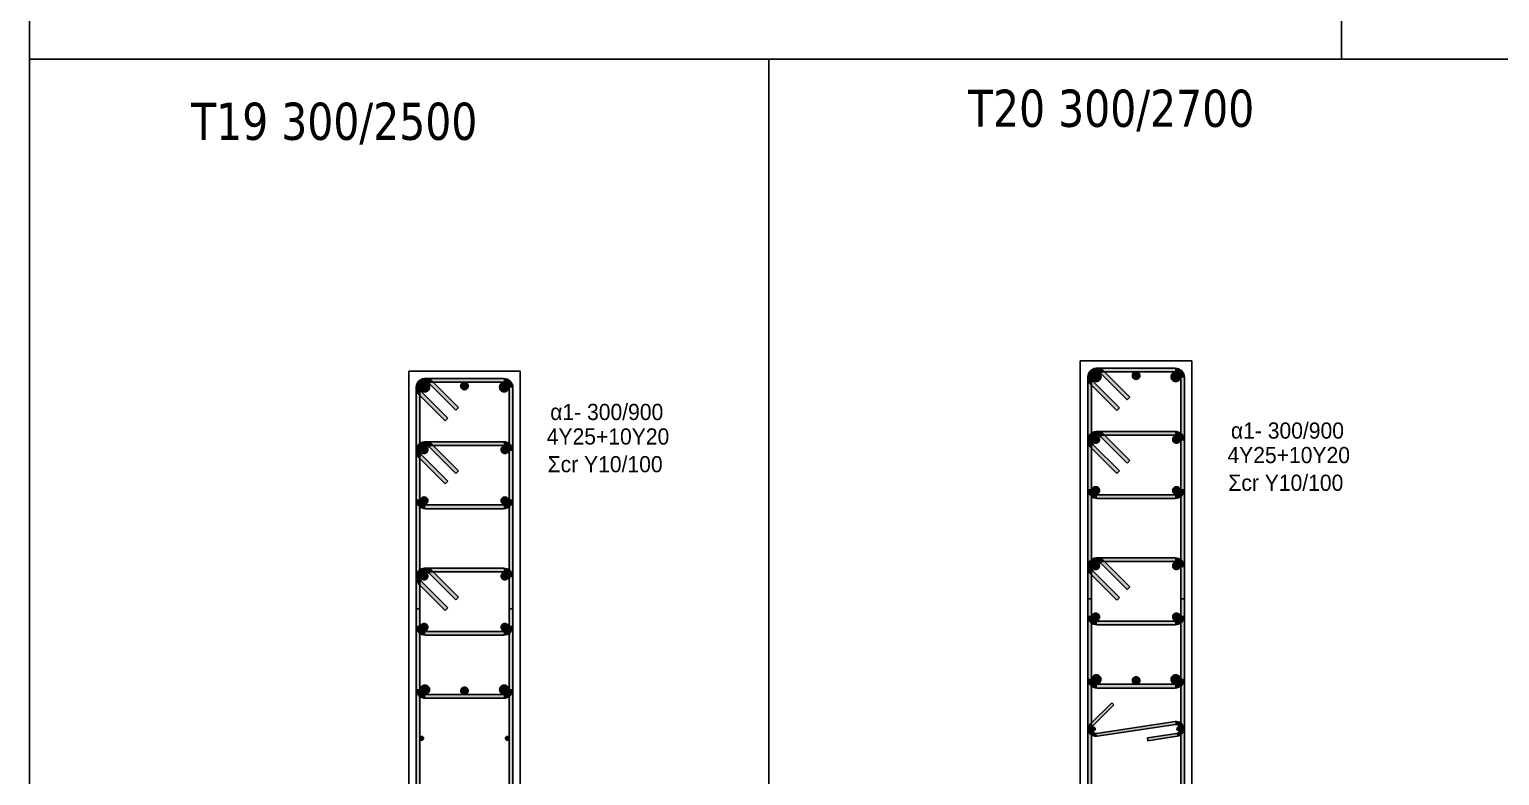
# Model space of a CAD drawing. Header units: millimetres. Extents: x -2171 to 1563, y -1758 to -1505.
# Drawn here: x -882.83 to -863.06, y -1620.21 to -1610.18 of the extents above; entities that cross this region are included whole.
import ezdxf

# ---------------------------------------------------------------- set-up
doc = ezdxf.new("R2010")
doc.units = ezdxf.units.MM
for name, color, linetype in [('-S_TEXT', 3, 'Continuous'), ('Col_Det', 7, 'Continuous'), ('Col_Det_Fill', 7, 'Continuous'), ('Geo_Col_Pro_1', 7, 'Continuous'), ('pinakaki', 153, 'Continuous')]:
    doc.layers.add(name, color=color, linetype=linetype)
doc.styles.add('S1Arl22_b_934_161', font='arial.ttf', dxfattribs={"width": 0.933629, "height": 0.002175})
doc.styles.get("Standard").update_dxf_attribs({"font": 'tahoma.ttf'})

msp = doc.modelspace()

# ---------------------------------------------------------------- hatches: boundary and pattern name
at = {"layer": 'Col_Det_Fill'}
for color, points in [(252, [(-868.4204, -1614.8091), (-868.385, -1614.7737, 0.6681786), (-868.5984, -1614.8621), (-868.5484, -1614.8621, -0.6681786)]), (252, [(-868.4734, -1614.7871), (-868.4734, -1614.7371, 0.6681786), (-868.5618, -1614.9505), (-868.5265, -1614.9151, -0.6681786)]), (12, [(-868.4823, -1614.7908, 0.4142136), (-868.5448, -1614.8533, 0.4142136), (-868.4823, -1614.9158, 0.4142136), (-868.4198, -1614.8533, 0.4142136)]), (252, [(-867.4234, -1614.7871), (-867.4234, -1614.7371), (-868.4734, -1614.7371), (-868.4734, -1614.7871)]), (252, [(-868.0668, -1615.1626), (-868.0315, -1615.1273), (-868.385, -1614.7737), (-868.4204, -1614.8091)]), (12, [(-867.9484, -1614.7871, 0.4142136), (-867.9984, -1614.8371, 0.4142136), (-867.9484, -1614.8871, 0.4142136), (-867.8984, -1614.8371, 0.4142136)]), (12, [(-867.4146, -1614.7908, 0.4142136), (-867.4771, -1614.8533, 0.4142136), (-867.4146, -1614.9158, 0.4142136), (-867.3521, -1614.8533, 0.4142136)]), (252, [(-867.3484, -1614.8621), (-867.2984, -1614.8621, 0.4142136), (-867.4234, -1614.7371), (-867.4234, -1614.7871, -0.4142136)]), (252, [(-877.453, -1614.9474), (-877.4177, -1614.9121, 0.6681786), (-877.6311, -1615.0004), (-877.5811, -1615.0004, -0.6681786)]), (252, [(-877.5061, -1614.9254), (-877.5061, -1614.8754, 0.6681786), (-877.5945, -1615.0888), (-877.5591, -1615.0535, -0.6681786)]), (252, [(-877.5811, -1615.0004), (-877.6311, -1615.0004), (-877.6311, -1619.0504), (-877.5811, -1619.0504)]), (12, [(-877.5149, -1614.9291, 0.4142136), (-877.5774, -1614.9916, 0.4142136), (-877.5149, -1615.0541, 0.4142136), (-877.4524, -1614.9916, 0.4142136)]), (252, [(-876.4561, -1614.9254), (-876.4561, -1614.8754), (-877.5061, -1614.8754), (-877.5061, -1614.9254)]), (252, [(-877.0995, -1615.301), (-877.0641, -1615.2656), (-877.4177, -1614.9121), (-877.453, -1614.9474)]), (12, [(-876.9811, -1614.9254, 0.4142136), (-877.0311, -1614.9754, 0.4142136), (-876.9811, -1615.0254, 0.4142136), (-876.9311, -1614.9754, 0.4142136)]), (12, [(-876.4472, -1614.9291, 0.4142136), (-876.5097, -1614.9916, 0.4142136), (-876.4472, -1615.0541, 0.4142136), (-876.3847, -1614.9916, 0.4142136)]), (252, [(-876.3811, -1615.0004), (-876.3311, -1615.0004, 0.4142136), (-876.4561, -1614.8754), (-876.4561, -1614.9254, -0.4142136)]), (252, [(-876.3811, -1619.0504), (-876.3311, -1619.0504), (-876.3311, -1615.0004), (-876.3811, -1615.0004)]), (252, [(-868.5484, -1614.8621), (-868.5984, -1614.8621), (-868.5984, -1618.9121), (-868.5484, -1618.9121)]), (252, [(-868.5265, -1614.9151), (-868.5618, -1614.9505), (-868.2083, -1615.304), (-868.1729, -1615.2687)]), (252, [(-867.3484, -1618.9121), (-867.2984, -1618.9121), (-867.2984, -1614.8621), (-867.3484, -1614.8621)]), (252, [(-877.5591, -1615.0535), (-877.5945, -1615.0888), (-877.2409, -1615.4424), (-877.2056, -1615.407)]), (252, [(-868.4204, -1615.6591), (-868.385, -1615.6237, 0.6681786), (-868.5984, -1615.7121), (-868.5484, -1615.7121, -0.6681786)]), (252, [(-868.4734, -1615.6371), (-868.4734, -1615.5871, 0.6681786), (-868.5618, -1615.8005), (-868.5265, -1615.7651, -0.6681786)]), (252, [(-867.4234, -1615.6371), (-867.4234, -1615.5871), (-868.4734, -1615.5871), (-868.4734, -1615.6371)]), (252, [(-868.0668, -1616.0126), (-868.0315, -1615.9773), (-868.385, -1615.6237), (-868.4204, -1615.6591)]), (252, [(-867.3484, -1615.7121), (-867.2984, -1615.7121, 0.4142136), (-867.4234, -1615.5871), (-867.4234, -1615.6371, -0.4142136)]), (252, [(-877.453, -1615.7974), (-877.4177, -1615.7621, 0.6681786), (-877.6311, -1615.8504), (-877.5811, -1615.8504, -0.6681786)]), (252, [(-877.5061, -1615.7754), (-877.5061, -1615.7254, 0.6681786), (-877.5945, -1615.9388), (-877.5591, -1615.9035, -0.6681786)]), (56, [(-877.5238, -1615.7828, 0.4142136), (-877.5738, -1615.8328, 0.4142136), (-877.5238, -1615.8828, 0.4142136), (-877.4738, -1615.8328, 0.4142136)]), (252, [(-876.4561, -1615.7754), (-876.4561, -1615.7254), (-877.5061, -1615.7254), (-877.5061, -1615.7754)]), (252, [(-877.0995, -1616.151), (-877.0641, -1616.1156), (-877.4177, -1615.7621), (-877.453, -1615.7974)]), (56, [(-876.4384, -1615.7828, 0.4142136), (-876.4884, -1615.8328, 0.4142136), (-876.4384, -1615.8828, 0.4142136), (-876.3884, -1615.8328, 0.4142136)]), (252, [(-876.3811, -1615.8504), (-876.3311, -1615.8504, 0.4142136), (-876.4561, -1615.7254), (-876.4561, -1615.7754, -0.4142136)]), (252, [(-868.5484, -1615.7121), (-868.5984, -1615.7121), (-868.5984, -1616.3621), (-868.5484, -1616.3621)]), (252, [(-868.5265, -1615.7651), (-868.5618, -1615.8005), (-868.2083, -1616.154), (-868.1729, -1616.1187)]), (56, [(-868.4911, -1615.6444, 0.4142136), (-868.5411, -1615.6944, 0.4142136), (-868.4911, -1615.7444, 0.4142136), (-868.4411, -1615.6944, 0.4142136)]), (56, [(-867.4058, -1615.6444, 0.4142136), (-867.4558, -1615.6944, 0.4142136), (-867.4058, -1615.7444, 0.4142136), (-867.3558, -1615.6944, 0.4142136)]), (252, [(-867.3484, -1616.3621), (-867.2984, -1616.3621), (-867.2984, -1615.7121), (-867.3484, -1615.7121)]), (252, [(-877.5811, -1615.8504), (-877.6311, -1615.8504), (-877.6311, -1616.5004), (-877.5811, -1616.5004)]), (252, [(-877.5591, -1615.9035), (-877.5945, -1615.9388), (-877.2409, -1616.2924), (-877.2056, -1616.257)]), (252, [(-876.3811, -1616.5004), (-876.3311, -1616.5004), (-876.3311, -1615.8504), (-876.3811, -1615.8504)]), (252, [(-868.5484, -1616.3621), (-868.5984, -1616.3621, 0.4142136), (-868.4734, -1616.4871), (-868.4734, -1616.4371, -0.4142136)]), (56, [(-868.4911, -1616.3298, 0.4142136), (-868.5411, -1616.3798, 0.4142136), (-868.4911, -1616.4298, 0.4142136), (-868.4411, -1616.3798, 0.4142136)]), (56, [(-867.4058, -1616.3298, 0.4142136), (-867.4558, -1616.3798, 0.4142136), (-867.4058, -1616.4298, 0.4142136), (-867.3558, -1616.3798, 0.4142136)]), (252, [(-867.4234, -1616.4371), (-867.4234, -1616.4871, 0.4142136), (-867.2984, -1616.3621), (-867.3484, -1616.3621, -0.4142136)]), (252, [(-877.5811, -1616.5004), (-877.6311, -1616.5004, 0.4142136), (-877.5061, -1616.6254), (-877.5061, -1616.5754, -0.4142136)]), (56, [(-877.5238, -1616.4681, 0.4142136), (-877.5738, -1616.5181, 0.4142136), (-877.5238, -1616.5681, 0.4142136), (-877.4738, -1616.5181, 0.4142136)]), (252, [(-877.5061, -1616.5754), (-877.5061, -1616.6254), (-876.4561, -1616.6254), (-876.4561, -1616.5754)]), (56, [(-876.4384, -1616.4681, 0.4142136), (-876.4884, -1616.5181, 0.4142136), (-876.4384, -1616.5681, 0.4142136), (-876.3884, -1616.5181, 0.4142136)]), (252, [(-876.4561, -1616.5754), (-876.4561, -1616.6254, 0.4142136), (-876.3311, -1616.5004), (-876.3811, -1616.5004, -0.4142136)]), (252, [(-868.4734, -1616.4371), (-868.4734, -1616.4871), (-867.4234, -1616.4871), (-867.4234, -1616.4371)]), (252, [(-868.4204, -1617.3591), (-868.385, -1617.3237, 0.6681786), (-868.5984, -1617.4121), (-868.5484, -1617.4121, -0.6681786)]), (252, [(-868.4734, -1617.3371), (-868.4734, -1617.2871, 0.6681786), (-868.5618, -1617.5005), (-868.5265, -1617.4651, -0.6681786)]), (252, [(-868.5484, -1617.4121), (-868.5984, -1617.4121), (-868.5984, -1618.0621), (-868.5484, -1618.0621)]), (56, [(-868.4911, -1617.3444, 0.4142136), (-868.5411, -1617.3944, 0.4142136), (-868.4911, -1617.4444, 0.4142136), (-868.4411, -1617.3944, 0.4142136)]), (252, [(-867.4234, -1617.3371), (-867.4234, -1617.2871), (-868.4734, -1617.2871), (-868.4734, -1617.3371)]), (252, [(-868.0668, -1617.7126), (-868.0315, -1617.6773), (-868.385, -1617.3237), (-868.4204, -1617.3591)]), (56, [(-867.4058, -1617.3444, 0.4142136), (-867.4558, -1617.3944, 0.4142136), (-867.4058, -1617.4444, 0.4142136), (-867.3558, -1617.3944, 0.4142136)]), (252, [(-867.3484, -1617.4121), (-867.2984, -1617.4121, 0.4142136), (-867.4234, -1617.2871), (-867.4234, -1617.3371, -0.4142136)]), (252, [(-867.3484, -1618.0621), (-867.2984, -1618.0621), (-867.2984, -1617.4121), (-867.3484, -1617.4121)]), (252, [(-877.453, -1617.4974), (-877.4177, -1617.4621, 0.6681786), (-877.6311, -1617.5504), (-877.5811, -1617.5504, -0.6681786)]), (252, [(-877.5061, -1617.4754), (-877.5061, -1617.4254, 0.6681786), (-877.5945, -1617.6388), (-877.5591, -1617.6035, -0.6681786)]), (252, [(-877.5811, -1617.5504), (-877.6311, -1617.5504), (-877.6311, -1618.2004), (-877.5811, -1618.2004)]), (252, [(-877.5591, -1617.6035), (-877.5945, -1617.6388), (-877.2409, -1617.9924), (-877.2056, -1617.957)]), (56, [(-877.5238, -1617.4828, 0.4142136), (-877.5738, -1617.5328, 0.4142136), (-877.5238, -1617.5828, 0.4142136), (-877.4738, -1617.5328, 0.4142136)]), (252, [(-876.4561, -1617.4754), (-876.4561, -1617.4254), (-877.5061, -1617.4254), (-877.5061, -1617.4754)]), (252, [(-877.0995, -1617.851), (-877.0641, -1617.8156), (-877.4177, -1617.4621), (-877.453, -1617.4974)]), (56, [(-876.4384, -1617.4828, 0.4142136), (-876.4884, -1617.5328, 0.4142136), (-876.4384, -1617.5828, 0.4142136), (-876.3884, -1617.5328, 0.4142136)]), (252, [(-876.3811, -1617.5504), (-876.3311, -1617.5504, 0.4142136), (-876.4561, -1617.4254), (-876.4561, -1617.4754, -0.4142136)]), (252, [(-876.3811, -1618.2004), (-876.3311, -1618.2004), (-876.3311, -1617.5504), (-876.3811, -1617.5504)]), (252, [(-868.5265, -1617.4651), (-868.5618, -1617.5005), (-868.2083, -1617.854), (-868.1729, -1617.8187)]), (252, [(-877.5811, -1617.9739), (-877.6311, -1617.9739), (-877.6311, -1624.077), (-877.5811, -1624.077)]), (252, [(-876.3811, -1624.077), (-876.3311, -1624.077), (-876.3311, -1617.9739), (-876.3811, -1617.9739)]), (252, [(-868.5484, -1617.8356), (-868.5984, -1617.8356), (-868.5984, -1624.9386), (-868.5484, -1624.9386)]), (252, [(-867.3484, -1624.9386), (-867.2984, -1624.9386), (-867.2984, -1617.8356), (-867.3484, -1617.8356)]), (252, [(-877.5811, -1618.2004), (-877.6311, -1618.2004, 0.4142136), (-877.5061, -1618.3254), (-877.5061, -1618.2754, -0.4142136)]), (56, [(-877.5238, -1618.1681, 0.4142136), (-877.5738, -1618.2181, 0.4142136), (-877.5238, -1618.2681, 0.4142136), (-877.4738, -1618.2181, 0.4142136)]), (56, [(-876.4384, -1618.1681, 0.4142136), (-876.4884, -1618.2181, 0.4142136), (-876.4384, -1618.2681, 0.4142136), (-876.3884, -1618.2181, 0.4142136)]), (252, [(-876.4561, -1618.2754), (-876.4561, -1618.3254, 0.4142136), (-876.3311, -1618.2004), (-876.3811, -1618.2004, -0.4142136)]), (252, [(-868.5484, -1618.0621), (-868.5984, -1618.0621, 0.4142136), (-868.4734, -1618.1871), (-868.4734, -1618.1371, -0.4142136)]), (56, [(-868.4911, -1618.0298, 0.4142136), (-868.5411, -1618.0798, 0.4142136), (-868.4911, -1618.1298, 0.4142136), (-868.4411, -1618.0798, 0.4142136)]), (252, [(-868.4734, -1618.1371), (-868.4734, -1618.1871), (-867.4234, -1618.1871), (-867.4234, -1618.1371)]), (56, [(-867.4058, -1618.0298, 0.4142136), (-867.4558, -1618.0798, 0.4142136), (-867.4058, -1618.1298, 0.4142136), (-867.3558, -1618.0798, 0.4142136)]), (252, [(-867.4234, -1618.1371), (-867.4234, -1618.1871, 0.4142136), (-867.2984, -1618.0621), (-867.3484, -1618.0621, -0.4142136)]), (252, [(-877.5061, -1618.2754), (-877.5061, -1618.3254), (-876.4561, -1618.3254), (-876.4561, -1618.2754)]), (12, [(-877.5149, -1618.9968, 0.4142136), (-877.5774, -1619.0593, 0.4142136), (-877.5149, -1619.1218, 0.4142136), (-877.4524, -1619.0593, 0.4142136)]), (12, [(-876.4472, -1618.9968, 0.4142136), (-876.5097, -1619.0593, 0.4142136), (-876.4472, -1619.1218, 0.4142136), (-876.3847, -1619.0593, 0.4142136)]), (252, [(-868.5484, -1618.9121), (-868.5984, -1618.9121, 0.4142136), (-868.4734, -1619.0371), (-868.4734, -1618.9871, -0.4142136)]), (12, [(-868.4823, -1618.8584, 0.4142136), (-868.5448, -1618.9209, 0.4142136), (-868.4823, -1618.9834, 0.4142136), (-868.4198, -1618.9209, 0.4142136)]), (252, [(-868.4734, -1618.9871), (-868.4734, -1619.0371), (-867.4234, -1619.0371), (-867.4234, -1618.9871)]), (12, [(-867.9484, -1618.8871, 0.4142136), (-867.9984, -1618.9371, 0.4142136), (-867.9484, -1618.9871, 0.4142136), (-867.8984, -1618.9371, 0.4142136)]), (12, [(-867.4146, -1618.8584, 0.4142136), (-867.4771, -1618.9209, 0.4142136), (-867.4146, -1618.9834, 0.4142136), (-867.3521, -1618.9209, 0.4142136)]), (252, [(-867.4234, -1618.9871), (-867.4234, -1619.0371, 0.4142136), (-867.2984, -1618.9121), (-867.3484, -1618.9121, -0.4142136)]), (252, [(-877.5811, -1619.0504), (-877.6311, -1619.0504, 0.4142136), (-877.5061, -1619.1754), (-877.5061, -1619.1254, -0.4142136)]), (252, [(-877.5061, -1619.1254), (-877.5061, -1619.1754), (-876.4561, -1619.1754), (-876.4561, -1619.1254)]), (12, [(-876.9811, -1619.0254, 0.4142136), (-877.0311, -1619.0754, 0.4142136), (-876.9811, -1619.1254, 0.4142136), (-876.9311, -1619.0754, 0.4142136)]), (252, [(-876.4561, -1619.1254), (-876.4561, -1619.1754, 0.4142136), (-876.3311, -1619.0504), (-876.3811, -1619.0504, -0.4142136)]), (252, [(-868.5591, -1619.5168), (-868.5309, -1619.5451), (-868.248, -1619.2622), (-868.2763, -1619.2339)]), (252, [(-868.4736, -1619.6864), (-868.4795, -1619.6468, -0.7233449), (-868.5309, -1619.5451), (-868.5591, -1619.5168, 0.7233449)]), (133, [(-868.5234, -1619.6125, 0.4142136), (-868.4984, -1619.5875, 0.4142136), (-868.5234, -1619.5625, 0.4142136), (-868.5484, -1619.5875, 0.4142136)]), (252, [(-867.4173, -1619.5282), (-867.4232, -1619.4886), (-868.4795, -1619.6468), (-868.4736, -1619.6864)]), (252, [(-867.3995, -1619.6468), (-867.3936, -1619.6864, 1), (-867.4232, -1619.4886), (-867.4173, -1619.5282, -1)]), (133, [(-867.3734, -1619.6125, 0.4142136), (-867.3484, -1619.5875, 0.4142136), (-867.3734, -1619.5625, 0.4142136), (-867.3984, -1619.5875, 0.4142136)]), (133, [(-877.5561, -1619.7383, 0.4142136), (-877.5311, -1619.7133, 0.4142136), (-877.5561, -1619.6883, 0.4142136), (-877.5811, -1619.7133, 0.4142136)]), (133, [(-876.4061, -1619.7383, 0.4142136), (-876.3811, -1619.7133, 0.4142136), (-876.4061, -1619.6883, 0.4142136), (-876.4311, -1619.7133, 0.4142136)]), (252, [(-867.7951, -1619.7061), (-867.7892, -1619.7456), (-867.3936, -1619.6864), (-867.3995, -1619.6468)])]:
    msp.add_hatch(color=color, dxfattribs=at).paths.add_polyline_path(points)

# ---------------------------------------------------------------- linework, layer by layer
at = {"layer": '-S_TEXT', "ltscale": 5}
msp.add_lwpolyline([(-882.8339, -1590.2497), (-824.6864, -1590.2497), (-824.6864, -1630.2944), (-882.8339, -1630.2944)], close=True, dxfattribs=at)
at = {"layer": 'Col_Det', "color": 7, "elevation": -14.75}
for points in [[(-867.1984, -1614.6371), (-868.6984, -1614.6371)], [(-868.6984, -1614.6371), (-868.6984, -1628.1371)], [(-867.1984, -1628.1371), (-867.1984, -1614.6371)], [(-867.4234, -1614.7371), (-868.4734, -1614.7371)], [(-868.4734, -1614.7871), (-867.4234, -1614.7871)], [(-868.4204, -1614.8091), (-868.0668, -1615.1626)], [(-868.0315, -1615.1273), (-868.385, -1614.7737)], [(-868.5984, -1614.8621), (-868.5984, -1618.9121)], [(-868.5618, -1614.9505), (-868.2083, -1615.304)], [(-868.5484, -1618.9121), (-868.5484, -1614.8621)], [(-868.1729, -1615.2687), (-868.5265, -1614.9151)], [(-867.3484, -1614.8621), (-867.3484, -1618.9121)], [(-867.2984, -1618.9121), (-867.2984, -1614.8621)], [(-868.0668, -1615.1626), (-868.0315, -1615.1273)], [(-868.2083, -1615.304), (-868.1729, -1615.2687)], [(-867.4234, -1615.5871), (-868.4734, -1615.5871)], [(-868.4734, -1615.6371), (-867.4234, -1615.6371)], [(-868.0315, -1615.9773), (-868.385, -1615.6237)], [(-868.5984, -1615.7121), (-868.5984, -1616.3621)], [(-868.5618, -1615.8005), (-868.2083, -1616.154)], [(-868.5484, -1616.3621), (-868.5484, -1615.7121)], [(-868.1729, -1616.1187), (-868.5265, -1615.7651)], [(-868.4204, -1615.6591), (-868.0668, -1616.0126)], [(-867.3484, -1615.7121), (-867.3484, -1616.3621)], [(-867.2984, -1616.3621), (-867.2984, -1615.7121)], [(-868.0668, -1616.0126), (-868.0315, -1615.9773)], [(-868.2083, -1616.154), (-868.1729, -1616.1187)], [(-867.4234, -1616.4371), (-868.4734, -1616.4371)], [(-868.4734, -1616.4871), (-867.4234, -1616.4871)], [(-868.5984, -1617.4121), (-868.5984, -1618.0621)], [(-868.5484, -1618.0621), (-868.5484, -1617.4121)], [(-867.4234, -1617.2871), (-868.4734, -1617.2871)], [(-868.4734, -1617.3371), (-867.4234, -1617.3371)], [(-868.4204, -1617.3591), (-868.0668, -1617.7126)], [(-868.0315, -1617.6773), (-868.385, -1617.3237)], [(-867.3484, -1617.4121), (-867.3484, -1618.0621)], [(-867.2984, -1618.0621), (-867.2984, -1617.4121)], [(-868.5618, -1617.5005), (-868.2083, -1617.854)], [(-868.1729, -1617.8187), (-868.5265, -1617.4651)], [(-868.0668, -1617.7126), (-868.0315, -1617.6773)], [(-868.5484, -1617.8356), (-868.5984, -1617.8356)], [(-868.5984, -1617.8356), (-868.5984, -1624.9386)], [(-868.5484, -1624.9386), (-868.5484, -1617.8356)], [(-868.2083, -1617.854), (-868.1729, -1617.8187)], [(-867.2984, -1617.8356), (-867.3484, -1617.8356)], [(-867.3484, -1617.8356), (-867.3484, -1624.9386)], [(-867.2984, -1624.9386), (-867.2984, -1617.8356)], [(-867.4234, -1618.1371), (-868.4734, -1618.1371)], [(-868.4734, -1618.1871), (-867.4234, -1618.1871)], [(-867.4234, -1618.9871), (-868.4734, -1618.9871)], [(-868.4734, -1619.0371), (-867.4234, -1619.0371)], [(-868.2763, -1619.2339), (-868.5591, -1619.5168)], [(-868.5309, -1619.5451), (-868.248, -1619.2622)], [(-868.248, -1619.2622), (-868.2763, -1619.2339)], [(-867.4232, -1619.4886), (-868.4795, -1619.6468)], [(-868.4736, -1619.6864), (-867.4173, -1619.5282)], [(-867.3995, -1619.6468), (-867.7951, -1619.7061)], [(-867.7951, -1619.7061), (-867.7892, -1619.7456)], [(-867.7892, -1619.7456), (-867.3936, -1619.6864)]]:
    msp.add_lwpolyline(points, dxfattribs=at)
at = {"layer": 'Col_Det', "color": 7}
for points in [[(-876.2311, -1614.7754), (-877.7311, -1614.7754)], [(-877.7311, -1614.7754), (-877.7311, -1627.2754)], [(-876.2311, -1627.2754), (-876.2311, -1614.7754)], [(-877.6311, -1615.0004), (-877.6311, -1619.0504)], [(-877.5811, -1619.0504), (-877.5811, -1615.0004)], [(-876.4561, -1614.8754), (-877.5061, -1614.8754)], [(-877.5061, -1614.9254), (-876.4561, -1614.9254)], [(-877.453, -1614.9474), (-877.0995, -1615.301)], [(-877.0641, -1615.2656), (-877.4177, -1614.9121)], [(-876.3811, -1615.0004), (-876.3811, -1619.0504)], [(-876.3311, -1619.0504), (-876.3311, -1615.0004)], [(-877.5945, -1615.0888), (-877.2409, -1615.4424)], [(-877.2056, -1615.407), (-877.5591, -1615.0535)], [(-877.2409, -1615.4424), (-877.2056, -1615.407)], [(-877.0995, -1615.301), (-877.0641, -1615.2656)], [(-876.4561, -1615.7254), (-877.5061, -1615.7254)], [(-877.5061, -1615.7754), (-876.4561, -1615.7754)], [(-877.453, -1615.7974), (-877.0995, -1616.151)], [(-877.0641, -1616.1156), (-877.4177, -1615.7621)], [(-877.6311, -1615.8504), (-877.6311, -1616.5004)], [(-877.5945, -1615.9388), (-877.2409, -1616.2924)], [(-877.5811, -1616.5004), (-877.5811, -1615.8504)], [(-877.2056, -1616.257), (-877.5591, -1615.9035)], [(-876.3811, -1615.8504), (-876.3811, -1616.5004)], [(-876.3311, -1616.5004), (-876.3311, -1615.8504)], [(-877.0995, -1616.151), (-877.0641, -1616.1156)], [(-877.2409, -1616.2924), (-877.2056, -1616.257)], [(-876.4561, -1616.5754), (-877.5061, -1616.5754)], [(-877.5061, -1616.6254), (-876.4561, -1616.6254)], [(-877.6311, -1617.5504), (-877.6311, -1618.2004)], [(-877.5811, -1618.2004), (-877.5811, -1617.5504)], [(-877.2056, -1617.957), (-877.5591, -1617.6035)], [(-876.4561, -1617.4254), (-877.5061, -1617.4254)], [(-877.5061, -1617.4754), (-876.4561, -1617.4754)], [(-877.453, -1617.4974), (-877.0995, -1617.851)], [(-877.0641, -1617.8156), (-877.4177, -1617.4621)], [(-876.3811, -1617.5504), (-876.3811, -1618.2004)], [(-876.3311, -1618.2004), (-876.3311, -1617.5504)], [(-877.5945, -1617.6388), (-877.2409, -1617.9924)], [(-877.0995, -1617.851), (-877.0641, -1617.8156)], [(-877.5811, -1617.9739), (-877.6311, -1617.9739)], [(-877.6311, -1617.9739), (-877.6311, -1624.077)], [(-877.5811, -1624.077), (-877.5811, -1617.9739)], [(-877.2409, -1617.9924), (-877.2056, -1617.957)], [(-876.3311, -1617.9739), (-876.3811, -1617.9739)], [(-876.3811, -1617.9739), (-876.3811, -1624.077)], [(-876.3311, -1624.077), (-876.3311, -1617.9739)], [(-876.4561, -1618.2754), (-877.5061, -1618.2754)], [(-877.5061, -1618.3254), (-876.4561, -1618.3254)], [(-876.4561, -1619.1254), (-877.5061, -1619.1254)], [(-877.5061, -1619.1754), (-876.4561, -1619.1754)]]:
    msp.add_lwpolyline(points, dxfattribs=at)
at = {"layer": 'Col_Det', "color": 7, "elevation": -14.75}
for points in [[(-868.385, -1614.7737, 0.6681786), (-868.5984, -1614.8621)], [(-868.4734, -1614.7371, 0.6681786), (-868.5618, -1614.9505)], [(-868.5484, -1614.8621, -0.6681786), (-868.4204, -1614.8091, -0.6681786)], [(-868.5265, -1614.9151, -0.6681786), (-868.4734, -1614.7871, -0.6681786)], [(-868.4823, -1614.7908, 0.4142136), (-868.5448, -1614.8533, 0.4142136)], [(-868.4198, -1614.8533, 0.4142136), (-868.4823, -1614.7908, 0.4142136)], [(-867.9484, -1614.7871, 0.4142136), (-867.9984, -1614.8371, 0.4142136)], [(-867.9984, -1614.8371, 0.4142136), (-867.9484, -1614.8871, 0.4142136)], [(-867.8984, -1614.8371, 0.4142136), (-867.9484, -1614.7871, 0.4142136)], [(-867.9484, -1614.8871, 0.4142136), (-867.8984, -1614.8371, 0.4142136)], [(-867.4146, -1614.7908, 0.4142136), (-867.4771, -1614.8533, 0.4142136)], [(-867.2984, -1614.8621, 0.4142136), (-867.4234, -1614.7371)], [(-867.4234, -1614.7871, -0.4142136), (-867.3484, -1614.8621, -0.4142136)], [(-867.3521, -1614.8533, 0.4142136), (-867.4146, -1614.7908, 0.4142136)], [(-868.5448, -1614.8533, 0.4142136), (-868.4823, -1614.9158, 0.4142136)], [(-868.4823, -1614.9158, 0.4142136), (-868.4198, -1614.8533, 0.4142136)], [(-867.4771, -1614.8533, 0.4142136), (-867.4146, -1614.9158, 0.4142136)], [(-867.4146, -1614.9158, 0.4142136), (-867.3521, -1614.8533, 0.4142136)], [(-868.385, -1615.6237, 0.6681786), (-868.5984, -1615.7121)], [(-868.4734, -1615.5871, 0.6681786), (-868.5618, -1615.8005)], [(-868.5484, -1615.7121, -0.6681786), (-868.4204, -1615.6591, -0.6681786)], [(-868.5265, -1615.7651, -0.6681786), (-868.4734, -1615.6371, -0.6681786)], [(-867.2984, -1615.7121, 0.4142136), (-867.4234, -1615.5871)], [(-867.4234, -1615.6371, -0.4142136), (-867.3484, -1615.7121, -0.4142136)], [(-868.4911, -1615.6444, 0.4142136), (-868.5411, -1615.6944, 0.4142136)], [(-868.5411, -1615.6944, 0.4142136), (-868.4911, -1615.7444, 0.4142136)], [(-868.4411, -1615.6944, 0.4142136), (-868.4911, -1615.6444, 0.4142136)], [(-868.4911, -1615.7444, 0.4142136), (-868.4411, -1615.6944, 0.4142136)], [(-867.4058, -1615.6444, 0.4142136), (-867.4558, -1615.6944, 0.4142136)], [(-867.4558, -1615.6944, 0.4142136), (-867.4058, -1615.7444, 0.4142136)], [(-867.3558, -1615.6944, 0.4142136), (-867.4058, -1615.6444, 0.4142136)], [(-867.4058, -1615.7444, 0.4142136), (-867.3558, -1615.6944, 0.4142136)], [(-868.5984, -1616.3621, 0.4142136), (-868.4734, -1616.4871)], [(-868.4734, -1616.4371, -0.4142136), (-868.5484, -1616.3621, -0.4142136)], [(-868.4911, -1616.3298, 0.4142136), (-868.5411, -1616.3798, 0.4142136)], [(-868.5411, -1616.3798, 0.4142136), (-868.4911, -1616.4298, 0.4142136)], [(-868.4411, -1616.3798, 0.4142136), (-868.4911, -1616.3298, 0.4142136)], [(-868.4911, -1616.4298, 0.4142136), (-868.4411, -1616.3798, 0.4142136)], [(-867.4058, -1616.3298, 0.4142136), (-867.4558, -1616.3798, 0.4142136)], [(-867.4558, -1616.3798, 0.4142136), (-867.4058, -1616.4298, 0.4142136)], [(-867.4234, -1616.4871, 0.4142136), (-867.2984, -1616.3621)], [(-867.3484, -1616.3621, -0.4142136), (-867.4234, -1616.4371, -0.4142136)], [(-867.3558, -1616.3798, 0.4142136), (-867.4058, -1616.3298, 0.4142136)], [(-867.4058, -1616.4298, 0.4142136), (-867.3558, -1616.3798, 0.4142136)], [(-868.385, -1617.3237, 0.6681786), (-868.5984, -1617.4121)], [(-868.4734, -1617.2871, 0.6681786), (-868.5618, -1617.5005)], [(-868.5484, -1617.4121, -0.6681786), (-868.4204, -1617.3591, -0.6681786)], [(-868.5265, -1617.4651, -0.6681786), (-868.4734, -1617.3371, -0.6681786)], [(-868.4911, -1617.3444, 0.4142136), (-868.5411, -1617.3944, 0.4142136)], [(-868.5411, -1617.3944, 0.4142136), (-868.4911, -1617.4444, 0.4142136)], [(-868.4411, -1617.3944, 0.4142136), (-868.4911, -1617.3444, 0.4142136)], [(-868.4911, -1617.4444, 0.4142136), (-868.4411, -1617.3944, 0.4142136)], [(-867.4058, -1617.3444, 0.4142136), (-867.4558, -1617.3944, 0.4142136)], [(-867.4558, -1617.3944, 0.4142136), (-867.4058, -1617.4444, 0.4142136)], [(-867.2984, -1617.4121, 0.4142136), (-867.4234, -1617.2871)], [(-867.4234, -1617.3371, -0.4142136), (-867.3484, -1617.4121, -0.4142136)], [(-867.3558, -1617.3944, 0.4142136), (-867.4058, -1617.3444, 0.4142136)], [(-867.4058, -1617.4444, 0.4142136), (-867.3558, -1617.3944, 0.4142136)], [(-868.5984, -1618.0621, 0.4142136), (-868.4734, -1618.1871)], [(-868.4734, -1618.1371, -0.4142136), (-868.5484, -1618.0621, -0.4142136)], [(-868.4911, -1618.0298, 0.4142136), (-868.5411, -1618.0798, 0.4142136)], [(-868.5411, -1618.0798, 0.4142136), (-868.4911, -1618.1298, 0.4142136)], [(-868.4411, -1618.0798, 0.4142136), (-868.4911, -1618.0298, 0.4142136)], [(-868.4911, -1618.1298, 0.4142136), (-868.4411, -1618.0798, 0.4142136)], [(-867.4058, -1618.0298, 0.4142136), (-867.4558, -1618.0798, 0.4142136)], [(-867.4558, -1618.0798, 0.4142136), (-867.4058, -1618.1298, 0.4142136)], [(-867.4234, -1618.1871, 0.4142136), (-867.2984, -1618.0621)], [(-867.3484, -1618.0621, -0.4142136), (-867.4234, -1618.1371, -0.4142136)], [(-867.3558, -1618.0798, 0.4142136), (-867.4058, -1618.0298, 0.4142136)], [(-867.4058, -1618.1298, 0.4142136), (-867.3558, -1618.0798, 0.4142136)], [(-868.5984, -1618.9121, 0.4142136), (-868.4734, -1619.0371)], [(-868.4734, -1618.9871, -0.4142136), (-868.5484, -1618.9121, -0.4142136)], [(-868.4823, -1618.8584, 0.4142136), (-868.5448, -1618.9209, 0.4142136)], [(-868.5448, -1618.9209, 0.4142136), (-868.4823, -1618.9834, 0.4142136)], [(-868.4198, -1618.9209, 0.4142136), (-868.4823, -1618.8584, 0.4142136)], [(-868.4823, -1618.9834, 0.4142136), (-868.4198, -1618.9209, 0.4142136)], [(-867.9484, -1618.8871, 0.4142136), (-867.9984, -1618.9371, 0.4142136)], [(-867.9984, -1618.9371, 0.4142136), (-867.9484, -1618.9871, 0.4142136)], [(-867.8984, -1618.9371, 0.4142136), (-867.9484, -1618.8871, 0.4142136)], [(-867.9484, -1618.9871, 0.4142136), (-867.8984, -1618.9371, 0.4142136)], [(-867.4146, -1618.8584, 0.4142136), (-867.4771, -1618.9209, 0.4142136)], [(-867.4771, -1618.9209, 0.4142136), (-867.4146, -1618.9834, 0.4142136)], [(-867.4234, -1619.0371, 0.4142136), (-867.2984, -1618.9121)], [(-867.3484, -1618.9121, -0.4142136), (-867.4234, -1618.9871, -0.4142136)], [(-867.3521, -1618.9209, 0.4142136), (-867.4146, -1618.8584, 0.4142136)], [(-867.4146, -1618.9834, 0.4142136), (-867.3521, -1618.9209, 0.4142136)], [(-868.5591, -1619.5168, 0.7233449), (-868.4736, -1619.6864, 0.7233449)], [(-868.4795, -1619.6468, -0.7233449), (-868.5309, -1619.5451)], [(-868.5234, -1619.5625, 0.4142136), (-868.5484, -1619.5875, 0.4142136)], [(-868.5484, -1619.5875, 0.4142136), (-868.5234, -1619.6125, 0.4142136)], [(-868.4984, -1619.5875, 0.4142136), (-868.5234, -1619.5625, 0.4142136)], [(-868.5234, -1619.6125, 0.4142136), (-868.4984, -1619.5875, 0.4142136)], [(-867.3936, -1619.6864, 1), (-867.4232, -1619.4886)], [(-867.4173, -1619.5282, -1), (-867.3995, -1619.6468, -1)], [(-867.3734, -1619.5625, 0.4142136), (-867.3984, -1619.5875, 0.4142136)], [(-867.3984, -1619.5875, 0.4142136), (-867.3734, -1619.6125, 0.4142136)], [(-867.3484, -1619.5875, 0.4142136), (-867.3734, -1619.5625, 0.4142136)], [(-867.3734, -1619.6125, 0.4142136), (-867.3484, -1619.5875, 0.4142136)]]:
    msp.add_lwpolyline(points, format="xyb", dxfattribs=at)
at = {"layer": 'Col_Det', "color": 7}
for points in [[(-877.4177, -1614.9121, 0.6681786), (-877.6311, -1615.0004)], [(-877.5061, -1614.8754, 0.6681786), (-877.5945, -1615.0888)], [(-877.5811, -1615.0004, -0.6681786), (-877.453, -1614.9474, -0.6681786)], [(-877.5591, -1615.0535, -0.6681786), (-877.5061, -1614.9254, -0.6681786)], [(-877.5149, -1614.9291, 0.4142136), (-877.5774, -1614.9916, 0.4142136)], [(-877.5774, -1614.9916, 0.4142136), (-877.5149, -1615.0541, 0.4142136)], [(-877.4524, -1614.9916, 0.4142136), (-877.5149, -1614.9291, 0.4142136)], [(-877.5149, -1615.0541, 0.4142136), (-877.4524, -1614.9916, 0.4142136)], [(-876.9811, -1614.9254, 0.4142136), (-877.0311, -1614.9754, 0.4142136)], [(-877.0311, -1614.9754, 0.4142136), (-876.9811, -1615.0254, 0.4142136)], [(-876.9311, -1614.9754, 0.4142136), (-876.9811, -1614.9254, 0.4142136)], [(-876.9811, -1615.0254, 0.4142136), (-876.9311, -1614.9754, 0.4142136)], [(-876.4472, -1614.9291, 0.4142136), (-876.5097, -1614.9916, 0.4142136)], [(-876.5097, -1614.9916, 0.4142136), (-876.4472, -1615.0541, 0.4142136)], [(-876.3311, -1615.0004, 0.4142136), (-876.4561, -1614.8754)], [(-876.4561, -1614.9254, -0.4142136), (-876.3811, -1615.0004, -0.4142136)], [(-876.3847, -1614.9916, 0.4142136), (-876.4472, -1614.9291, 0.4142136)], [(-876.4472, -1615.0541, 0.4142136), (-876.3847, -1614.9916, 0.4142136)], [(-877.4177, -1615.7621, 0.6681786), (-877.6311, -1615.8504)], [(-877.5061, -1615.7254, 0.6681786), (-877.5945, -1615.9388)], [(-877.5811, -1615.8504, -0.6681786), (-877.453, -1615.7974, -0.6681786)], [(-877.5591, -1615.9035, -0.6681786), (-877.5061, -1615.7754, -0.6681786)], [(-877.5238, -1615.7828, 0.4142136), (-877.5738, -1615.8328, 0.4142136)], [(-877.5738, -1615.8328, 0.4142136), (-877.5238, -1615.8828, 0.4142136)], [(-877.4738, -1615.8328, 0.4142136), (-877.5238, -1615.7828, 0.4142136)], [(-877.5238, -1615.8828, 0.4142136), (-877.4738, -1615.8328, 0.4142136)], [(-876.4384, -1615.7828, 0.4142136), (-876.4884, -1615.8328, 0.4142136)], [(-876.4884, -1615.8328, 0.4142136), (-876.4384, -1615.8828, 0.4142136)], [(-876.3311, -1615.8504, 0.4142136), (-876.4561, -1615.7254)], [(-876.4561, -1615.7754, -0.4142136), (-876.3811, -1615.8504, -0.4142136)], [(-876.3884, -1615.8328, 0.4142136), (-876.4384, -1615.7828, 0.4142136)], [(-876.4384, -1615.8828, 0.4142136), (-876.3884, -1615.8328, 0.4142136)], [(-877.6311, -1616.5004, 0.4142136), (-877.5061, -1616.6254)], [(-877.5061, -1616.5754, -0.4142136), (-877.5811, -1616.5004, -0.4142136)], [(-877.5238, -1616.4681, 0.4142136), (-877.5738, -1616.5181, 0.4142136)], [(-877.5738, -1616.5181, 0.4142136), (-877.5238, -1616.5681, 0.4142136)], [(-877.4738, -1616.5181, 0.4142136), (-877.5238, -1616.4681, 0.4142136)], [(-877.5238, -1616.5681, 0.4142136), (-877.4738, -1616.5181, 0.4142136)], [(-876.4384, -1616.4681, 0.4142136), (-876.4884, -1616.5181, 0.4142136)], [(-876.4884, -1616.5181, 0.4142136), (-876.4384, -1616.5681, 0.4142136)], [(-876.4561, -1616.6254, 0.4142136), (-876.3311, -1616.5004)], [(-876.3811, -1616.5004, -0.4142136), (-876.4561, -1616.5754, -0.4142136)], [(-876.3884, -1616.5181, 0.4142136), (-876.4384, -1616.4681, 0.4142136)], [(-876.4384, -1616.5681, 0.4142136), (-876.3884, -1616.5181, 0.4142136)], [(-877.4177, -1617.4621, 0.6681786), (-877.6311, -1617.5504)], [(-877.5061, -1617.4254, 0.6681786), (-877.5945, -1617.6388)], [(-877.5811, -1617.5504, -0.6681786), (-877.453, -1617.4974, -0.6681786)], [(-877.5591, -1617.6035, -0.6681786), (-877.5061, -1617.4754, -0.6681786)], [(-877.5238, -1617.4828, 0.4142136), (-877.5738, -1617.5328, 0.4142136)], [(-877.5738, -1617.5328, 0.4142136), (-877.5238, -1617.5828, 0.4142136)], [(-877.4738, -1617.5328, 0.4142136), (-877.5238, -1617.4828, 0.4142136)], [(-877.5238, -1617.5828, 0.4142136), (-877.4738, -1617.5328, 0.4142136)], [(-876.4384, -1617.4828, 0.4142136), (-876.4884, -1617.5328, 0.4142136)], [(-876.4884, -1617.5328, 0.4142136), (-876.4384, -1617.5828, 0.4142136)], [(-876.3311, -1617.5504, 0.4142136), (-876.4561, -1617.4254)], [(-876.4561, -1617.4754, -0.4142136), (-876.3811, -1617.5504, -0.4142136)], [(-876.3884, -1617.5328, 0.4142136), (-876.4384, -1617.4828, 0.4142136)], [(-876.4384, -1617.5828, 0.4142136), (-876.3884, -1617.5328, 0.4142136)], [(-877.6311, -1618.2004, 0.4142136), (-877.5061, -1618.3254)], [(-877.5061, -1618.2754, -0.4142136), (-877.5811, -1618.2004, -0.4142136)], [(-877.5238, -1618.1681, 0.4142136), (-877.5738, -1618.2181, 0.4142136)], [(-877.4738, -1618.2181, 0.4142136), (-877.5238, -1618.1681, 0.4142136)], [(-876.4384, -1618.1681, 0.4142136), (-876.4884, -1618.2181, 0.4142136)], [(-876.4561, -1618.3254, 0.4142136), (-876.3311, -1618.2004)], [(-876.3811, -1618.2004, -0.4142136), (-876.4561, -1618.2754, -0.4142136)], [(-876.3884, -1618.2181, 0.4142136), (-876.4384, -1618.1681, 0.4142136)], [(-877.5738, -1618.2181, 0.4142136), (-877.5238, -1618.2681, 0.4142136)], [(-877.5238, -1618.2681, 0.4142136), (-877.4738, -1618.2181, 0.4142136)], [(-876.4884, -1618.2181, 0.4142136), (-876.4384, -1618.2681, 0.4142136)], [(-876.4384, -1618.2681, 0.4142136), (-876.3884, -1618.2181, 0.4142136)], [(-877.5149, -1618.9968, 0.4142136), (-877.5774, -1619.0593, 0.4142136)], [(-877.4524, -1619.0593, 0.4142136), (-877.5149, -1618.9968, 0.4142136)], [(-876.4472, -1618.9968, 0.4142136), (-876.5097, -1619.0593, 0.4142136)], [(-876.3847, -1619.0593, 0.4142136), (-876.4472, -1618.9968, 0.4142136)], [(-877.6311, -1619.0504, 0.4142136), (-877.5061, -1619.1754)], [(-877.5061, -1619.1254, -0.4142136), (-877.5811, -1619.0504, -0.4142136)], [(-877.5774, -1619.0593, 0.4142136), (-877.5149, -1619.1218, 0.4142136)], [(-877.5149, -1619.1218, 0.4142136), (-877.4524, -1619.0593, 0.4142136)], [(-876.9811, -1619.0254, 0.4142136), (-877.0311, -1619.0754, 0.4142136)], [(-877.0311, -1619.0754, 0.4142136), (-876.9811, -1619.1254, 0.4142136)], [(-876.9311, -1619.0754, 0.4142136), (-876.9811, -1619.0254, 0.4142136)], [(-876.9811, -1619.1254, 0.4142136), (-876.9311, -1619.0754, 0.4142136)], [(-876.5097, -1619.0593, 0.4142136), (-876.4472, -1619.1218, 0.4142136)], [(-876.4561, -1619.1754, 0.4142136), (-876.3311, -1619.0504)], [(-876.3811, -1619.0504, -0.4142136), (-876.4561, -1619.1254, -0.4142136)], [(-876.4472, -1619.1218, 0.4142136), (-876.3847, -1619.0593, 0.4142136)], [(-877.5561, -1619.6883, 0.4142136), (-877.5811, -1619.7133, 0.4142136)], [(-877.5811, -1619.7133, 0.4142136), (-877.5561, -1619.7383, 0.4142136)], [(-877.5311, -1619.7133, 0.4142136), (-877.5561, -1619.6883, 0.4142136)], [(-877.5561, -1619.7383, 0.4142136), (-877.5311, -1619.7133, 0.4142136)], [(-876.4061, -1619.6883, 0.4142136), (-876.4311, -1619.7133, 0.4142136)], [(-876.4311, -1619.7133, 0.4142136), (-876.4061, -1619.7383, 0.4142136)], [(-876.3811, -1619.7133, 0.4142136), (-876.4061, -1619.6883, 0.4142136)], [(-876.4061, -1619.7383, 0.4142136), (-876.3811, -1619.7133, 0.4142136)]]:
    msp.add_lwpolyline(points, format="xyb", dxfattribs=at)
at = {"layer": 'Geo_Col_Pro_1', "color": 4, "linetype": 'Continuous', "ltscale": 0.5}
for p, q in [((-865.1852, -1590.2497), (-865.1852, -1610.5817)), ((-882.8339, -1610.5817), (-853.3092, -1610.5817)), ((-872.8898, -1610.5817), (-872.8898, -1630.2944))]:
    msp.add_line(p, q, dxfattribs=at)

# ---------------------------------------------------------------- texts
at = {"layer": 'Col_Det', "color": 7, "style": 'S1Arl22_b_934_161', "width": 0.933629}
for s, p in [(' α1- 300/900', (-875.9069, -1615.4337, -14.75)), ('4Y25+10Y20', (-875.8754, -1615.7633, -14.75)), (' α1- 300/900', (-866.7509, -1615.6837, -14.75)), ('4Y25+10Y20', (-866.7194, -1616.0132, -14.75)), ('Σcr Y10/100', (-875.8636, -1616.1358, -14.75)), ('Σcr Y10/100', (-866.7076, -1616.3857, -14.75))]:
    msp.add_text(s, height=0.2175, dxfattribs=at).set_placement(p)
at = {"layer": 'pinakaki', "color": 1, "width": 0.933629}
for s, p in [('Τ20 300/2700', (-870.2089, -1611.4911)), ('Τ19 300/2500', (-880.6586, -1611.666))]:
    msp.add_text(s, height=0.5, dxfattribs=at).set_placement(p)

doc.saveas('drawing.dxf')
